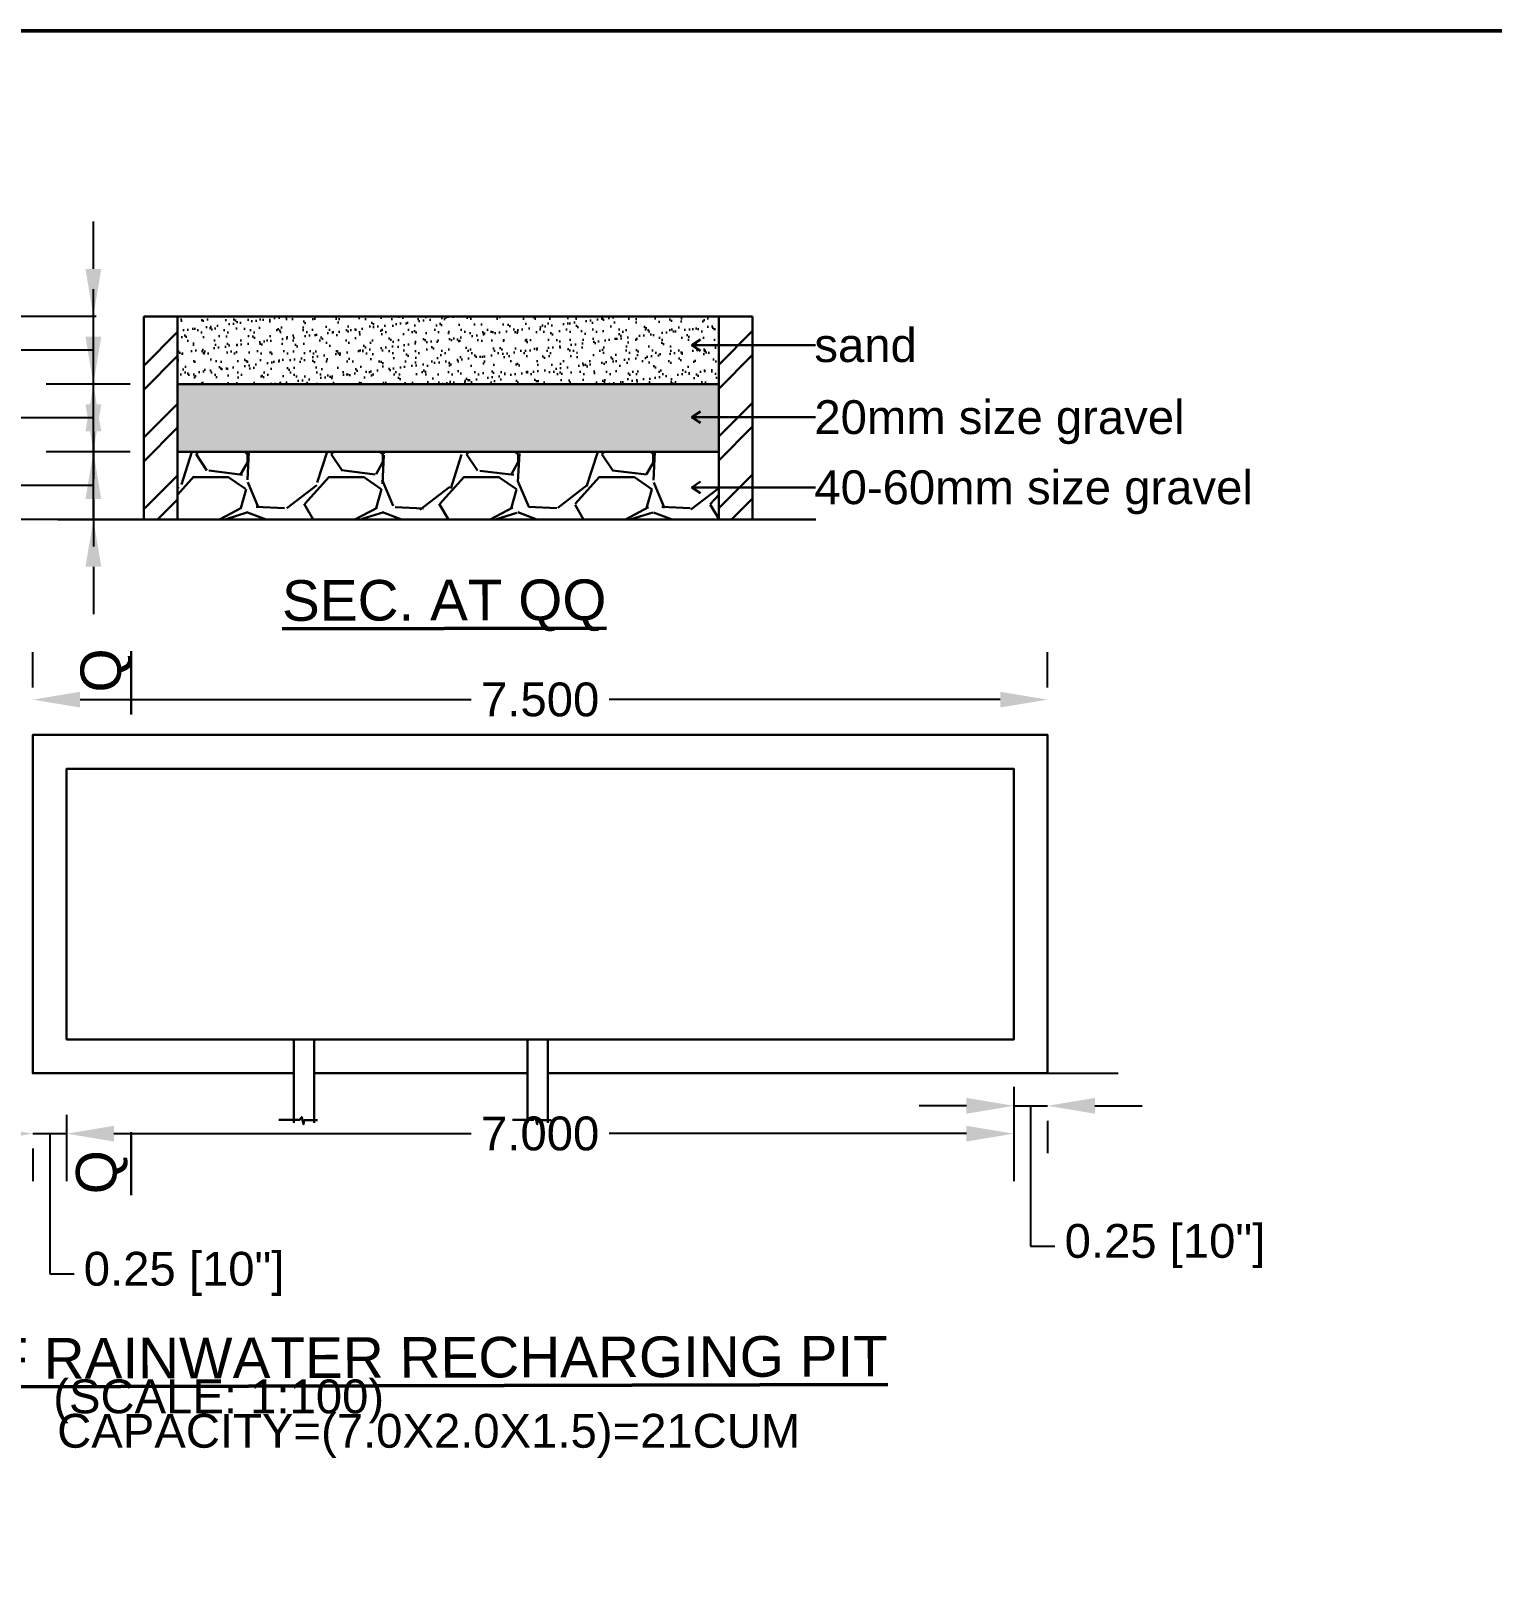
# Model space of a CAD drawing. Header units: metres. Extents: x 1218 to 1385, y 326 to 504.
# Drawn here: x 1237.26 to 1248.06, y 492.62 to 504 of the extents above; entities that cross this region are included whole.
import ezdxf

# ---------------------------------------------------------------- set-up
doc = ezdxf.new("R2010")
doc.units = ezdxf.units.M
doc.header["$MEASUREMENT"] = 0
doc.linetypes.add('CONTINULUS', pattern=[0])
doc.layers.add('SITE_COMPONENTS', color=7, linetype='Continuous', plot=False)
doc.layers.add('Text', color=7, linetype='Continuous')
doc.layers.add('wall', color=92, linetype='Continuous', lineweight=50)
doc.styles.add('PreDCRFont', font='arial.ttf', dxfattribs={"height": 0.25})
doc.styles.add('style2', font='arial.ttf', dxfattribs={"height": 0.25})
doc.dimstyles.new('Copy of Standard2', dxfattribs={"dimtxt": 0.25, "dimasz": 0.2, "dimexe": 0.5, "dimexo": 0.3, "dimgap": 0.09, "dimtad": 0, "dimtoh": 1, "dimzin": 0, "dimdsep": 46, "dimtxsty": 'PreDCRFont', "dimcen": 0.025, "dimdle": 0.1, "dimadec": 0, "dimazin": 0, "dimtfac": 1, "dimtofl": 0, "dimtmove": 2, "dimatfit": 3, "dimfxl": 0.18, "dimtolj": 1, "dimtzin": 0, "dimarcsym": 0})
doc.dimstyles.get("Standard").update_dxf_attribs({"dimtxt": 0.25, "dimasz": 0.35, "dimexe": 0.35, "dimexo": 0.35, "dimgap": 0.09, "dimtad": 0, "dimtoh": 1, "dimzin": 0, "dimdsep": 46, "dimtxsty": 'style2', "dimcen": 0.09, "dimadec": 0, "dimazin": 0, "dimtfac": 1, "dimtofl": 0, "dimtmove": 1, "dimatfit": 3, "dimfxl": 0.18, "dimtolj": 1, "dimtzin": 0, "dimarcsym": 0})

# ---------------------------------------------------------------- blocks, each defined once
blk = doc.blocks.new('*D101')
at = {"layer": 'Defpoints', "color": 0, "transparency": 16777216}
for p in [(1237.526960517065, 496.3438233751831), (1237.276960517065, 496.093823375183), (1237.526960517065, 495.8537395473003)]:
    blk.add_point(p, dxfattribs=at)
at = {"layer": 'Text', "color": 0, "lineweight": -2, "transparency": 16777216}
for p, q in [((1237.526960517065, 495.993823375183), (1237.526960517065, 495.5037395473003)), ((1236.926960517065, 495.8537395473003), (1236.576960517065, 495.8537395473003)), ((1237.276960517065, 495.8537395473003), (1237.526960517065, 495.8537395473003)), ((1237.401960517065, 495.8537395473003), (1237.401960517065, 494.8178800657179)), ((1237.876960517065, 495.8537395473003), (1238.226960517065, 495.8537395473003)), ((1237.276960517065, 495.743823375183), (1237.276960517065, 495.5037395473003)), ((1237.401960517065, 494.8178800657179), (1237.581960517065, 494.8178800657179))]:
    blk.add_line(p, q, dxfattribs=at)
at = {"layer": 'Text', "color": 0, "transparency": 16777216}
for points in [[(1236.926960517065, 495.9120728806336), (1236.926960517065, 495.795406213967), (1237.276960517065, 495.8537395473003)], [(1237.876960517065, 495.9120728806336), (1237.876960517065, 495.795406213967), (1237.526960517065, 495.8537395473003)]]:
    blk.add_solid(points, dxfattribs=at)
at = {"layer": 'Text', "color": 0, "lineweight": 30, "transparency": 16777216, "insert": (1238.395016451581, 494.8178800657179), "char_height": 0.25, "attachment_point": 5, "style": 'style2'}
blk.add_mtext('\\A1;0.25 [10"]', dxfattribs=at)
blk = doc.blocks.new('*D102')
at = {"layer": 'Defpoints', "color": 0, "transparency": 16777216}
for p in [(1244.526960517065, 496.5496211943582), (1237.526960517065, 496.3438233751831), (1244.526960517065, 495.8537395473003)]:
    blk.add_point(p, dxfattribs=at)
at = {"layer": 'Text', "color": 0, "lineweight": -2, "transparency": 16777216}
for p, q in [((1244.526960517065, 496.1996211943581), (1244.526960517065, 495.5037395473003)), ((1237.526960517065, 495.993823375183), (1237.526960517065, 495.5037395473003)), ((1237.876960517065, 495.8537395473003), (1240.516598989098, 495.8537395473003)), ((1244.176960517065, 495.8537395473003), (1241.537322045032, 495.8537395473003))]:
    blk.add_line(p, q, dxfattribs=at)
at = {"layer": 'Text', "color": 0, "transparency": 16777216}
for points in [[(1237.876960517065, 495.9120728806336), (1237.876960517065, 495.795406213967), (1237.526960517065, 495.8537395473003)], [(1244.176960517065, 495.9120728806336), (1244.176960517065, 495.795406213967), (1244.526960517065, 495.8537395473003)]]:
    blk.add_solid(points, dxfattribs=at)
at = {"layer": 'Text', "color": 0, "lineweight": 30, "transparency": 16777216, "insert": (1241.026960517065, 495.8537395473003), "char_height": 0.25, "attachment_point": 5, "style": 'style2'}
blk.add_mtext('\\A1;7.000', dxfattribs=at)
blk = doc.blocks.new('*D103')
at = {"layer": 'Defpoints', "color": 0, "transparency": 16777216}
for p in [(1244.526960517065, 496.5496211943582), (1244.776960517065, 496.2996211943582), (1244.776960517065, 496.0595373664755)]:
    blk.add_point(p, dxfattribs=at)
at = {"layer": 'Text', "color": 0, "lineweight": -2, "transparency": 16777216}
for p, q in [((1244.526960517065, 496.1996211943581), (1244.526960517065, 495.7095373664754)), ((1244.176960517065, 496.0595373664755), (1243.826960517065, 496.0595373664755)), ((1244.526960517065, 496.0595373664755), (1244.776960517065, 496.0595373664755)), ((1244.651960517065, 496.0595373664755), (1244.651960517065, 495.0236778848931)), ((1245.126960517065, 496.0595373664755), (1245.476960517065, 496.0595373664755)), ((1244.776960517065, 495.9496211943582), (1244.776960517065, 495.7095373664754)), ((1244.651960517065, 495.0236778848931), (1244.831960517065, 495.0236778848931))]:
    blk.add_line(p, q, dxfattribs=at)
at = {"layer": 'Text', "color": 0, "transparency": 16777216}
for points in [[(1244.176960517065, 496.1178706998086), (1244.176960517065, 496.0012040331418), (1244.526960517065, 496.0595373664755)], [(1245.126960517065, 496.1178706998086), (1245.126960517065, 496.0012040331418), (1244.776960517065, 496.0595373664755)]]:
    blk.add_solid(points, dxfattribs=at)
at = {"layer": 'Text', "color": 0, "lineweight": 30, "transparency": 16777216, "insert": (1245.645016451581, 495.0236778848931), "char_height": 0.25, "attachment_point": 5, "style": 'style2'}
blk.add_mtext('\\A1;0.25 [10"]', dxfattribs=at)
blk = doc.blocks.new('*D115')
at = {"layer": 'Defpoints', "color": 0, "transparency": 16777216}
for p in [(1237.724681226936, 500.8925828118616), (1238.346371720817, 500.8925828118616), (1238.096371720817, 500.3925828118616)]:
    blk.add_point(p, dxfattribs=at)
at = {"layer": 'Text', "color": 0, "lineweight": -2, "transparency": 16777216}
for p, q in [((1237.724681226936, 501.2425828118617), (1237.724681226936, 501.5925828118617)), ((1237.996371720817, 500.8925828118616), (1237.374681226936, 500.8925828118616)), ((1237.724681226936, 500.3925828118616), (1237.724681226936, 500.8925828118616)), ((1237.009251486145, 500.6425828118617), (1236.829251486144, 500.6425828118617)), ((1237.724681226936, 500.6425828118617), (1237.009251486145, 500.6425828118617)), ((1237.746371720817, 500.3925828118616), (1237.374681226936, 500.3925828118616)), ((1237.724681226936, 500.0425828118617), (1237.724681226936, 499.6925828118618))]:
    blk.add_line(p, q, dxfattribs=at)
at = {"layer": 'Text', "color": 0, "transparency": 16777216}
for points in [[(1237.666347893602, 501.2425828118617), (1237.783014560269, 501.2425828118617), (1237.724681226936, 500.8925828118616)], [(1237.666347893602, 500.0425828118617), (1237.783014560269, 500.0425828118617), (1237.724681226936, 500.3925828118616)]]:
    blk.add_solid(points, dxfattribs=at)
at = {"layer": 'Text', "color": 0, "lineweight": 30, "transparency": 16777216, "insert": (1235.924705101424, 500.642582811862), "char_height": 0.25, "attachment_point": 5, "style": 'style2'}
blk.add_mtext('\\A1;0.50 [1\'-8"]', dxfattribs=at)
blk = doc.blocks.new('*D116')
at = {"layer": 'Defpoints', "color": 0, "transparency": 16777216}
for p in [(1237.724681226936, 501.3925828118616), (1238.346371720817, 501.3925828118616), (1238.346371720817, 500.8925828118616)]:
    blk.add_point(p, dxfattribs=at)
at = {"layer": 'Text', "color": 0, "lineweight": -2, "transparency": 16777216}
for p, q in [((1237.724681226936, 501.7425828118617), (1237.724681226936, 502.0925828118617)), ((1237.996371720817, 501.3925828118616), (1237.374681226936, 501.3925828118616)), ((1237.724681226936, 500.8925828118616), (1237.724681226936, 501.3925828118616)), ((1237.009251486145, 501.1425828118617), (1236.829251486144, 501.1425828118617)), ((1237.724681226936, 501.1425828118617), (1237.009251486145, 501.1425828118617)), ((1237.996371720817, 500.8925828118616), (1237.374681226936, 500.8925828118616)), ((1237.724681226936, 500.5425828118617), (1237.724681226936, 500.1925828118618))]:
    blk.add_line(p, q, dxfattribs=at)
at = {"layer": 'Text', "color": 0, "transparency": 16777216}
for points in [[(1237.666347893602, 501.7425828118617), (1237.783014560269, 501.7425828118617), (1237.724681226936, 501.3925828118616)], [(1237.666347893602, 500.5425828118617), (1237.783014560269, 500.5425828118617), (1237.724681226936, 500.8925828118616)]]:
    blk.add_solid(points, dxfattribs=at)
at = {"layer": 'Text', "color": 0, "lineweight": 30, "transparency": 16777216, "insert": (1235.924705101424, 501.1425828118619), "char_height": 0.25, "attachment_point": 5, "style": 'style2'}
blk.add_mtext('\\A1;0.50 [1\'-8"]', dxfattribs=at)
blk = doc.blocks.new('*D117')
at = {"layer": 'Defpoints', "color": 0, "transparency": 16777216}
for p in [(1237.724681226936, 501.8925828118617), (1238.096371720818, 501.8925828118617), (1238.346371720817, 501.3925828118616)]:
    blk.add_point(p, dxfattribs=at)
at = {"layer": 'Text', "color": 0, "lineweight": -2, "transparency": 16777216}
for p, q in [((1237.724681226936, 502.2425828118617), (1237.724681226936, 502.5925828118617)), ((1237.746371720818, 501.8925828118617), (1237.374681226936, 501.8925828118617)), ((1237.724681226936, 501.3925828118616), (1237.724681226936, 501.8925828118617)), ((1237.009251486145, 501.6425828118617), (1236.829251486144, 501.6425828118617)), ((1237.724681226936, 501.6425828118617), (1237.009251486145, 501.6425828118617)), ((1237.996371720817, 501.3925828118616), (1237.374681226936, 501.3925828118616)), ((1237.724681226936, 501.0425828118616), (1237.724681226936, 500.6925828118617))]:
    blk.add_line(p, q, dxfattribs=at)
at = {"layer": 'Text', "color": 0, "transparency": 16777216}
for points in [[(1237.666347893602, 502.2425828118617), (1237.783014560269, 502.2425828118617), (1237.724681226936, 501.8925828118617)], [(1237.666347893602, 501.0425828118616), (1237.783014560269, 501.0425828118616), (1237.724681226936, 501.3925828118616)]]:
    blk.add_solid(points, dxfattribs=at)
at = {"layer": 'Text', "color": 0, "lineweight": 30, "transparency": 16777216, "insert": (1235.924705101424, 501.6425828118618), "char_height": 0.25, "attachment_point": 5, "style": 'style2'}
blk.add_mtext('\\A1;0.50 [1\'-8"]', dxfattribs=at)
blk = doc.blocks.new('*D118')
at = {"layer": 'Defpoints', "color": 0, "transparency": 16777216}
for p in [(1238.096371720817, 501.8925828118617), (1235.762838612939, 500.3925828118616), (1238.096371720817, 500.3925828118616)]:
    blk.add_point(p, dxfattribs=at)
at = {"layer": 'Text', "color": 0, "lineweight": -2, "transparency": 16777216}
for p, q in [((1237.746371720817, 501.8925828118617), (1235.412838612939, 501.8925828118617)), ((1235.762838612939, 501.5425828118615), (1235.762838612939, 500.7425828118617)), ((1235.047408872148, 501.1425828118617), (1234.867408872148, 501.1425828118617)), ((1235.762838612939, 501.1425828118617), (1235.047408872148, 501.1425828118617)), ((1237.746371720817, 500.3925828118616), (1235.412838612939, 500.3925828118616))]:
    blk.add_line(p, q, dxfattribs=at)
at = {"layer": 'Text', "color": 0, "transparency": 16777216}
for points in [[(1235.704505279606, 501.5425828118615), (1235.821171946272, 501.5425828118615), (1235.762838612939, 501.8925828118617)], [(1235.704505279606, 500.7425828118617), (1235.821171946272, 500.7425828118617), (1235.762838612939, 500.3925828118616)]]:
    blk.add_solid(points, dxfattribs=at)
at = {"layer": 'Text', "color": 0, "lineweight": 30, "transparency": 16777216, "insert": (1233.877511191384, 501.1425828118619), "char_height": 0.25, "attachment_point": 5, "style": 'style2'}
blk.add_mtext('\\A1;1.50 [4\'-11"]', dxfattribs=at)
blk = doc.blocks.new('*D119')
at = {"layer": 'Defpoints', "color": 0, "transparency": 16777216}
for p in [(1236.975287111186, 496.5496211943584), (1237.526960517065, 496.5496211943584), (1237.276960517065, 496.2996211943583)]:
    blk.add_point(p, dxfattribs=at)
at = {"layer": 'Text', "color": 0, "lineweight": -2, "transparency": 16777216}
for p, q in [((1236.975287111186, 496.8996211943585), (1236.975287111186, 497.2496211943584)), ((1237.176960517065, 496.5496211943584), (1236.625287111186, 496.5496211943584)), ((1236.975287111186, 496.2996211943583), (1236.975287111186, 496.5496211943584)), ((1236.259857370394, 496.4246211943582), (1236.079857370394, 496.4246211943582)), ((1236.975287111186, 496.4246211943582), (1236.259857370394, 496.4246211943582)), ((1236.926960517065, 496.2996211943583), (1236.625287111186, 496.2996211943583)), ((1236.975287111186, 495.9496211943584), (1236.975287111186, 495.5996211943583))]:
    blk.add_line(p, q, dxfattribs=at)
at = {"layer": 'Text', "color": 0, "transparency": 16777216}
for points in [[(1236.916953777852, 496.8996211943585), (1237.033620444519, 496.8996211943585), (1236.975287111186, 496.5496211943584)], [(1236.916953777852, 495.9496211943584), (1237.033620444519, 495.9496211943584), (1236.975287111186, 496.2996211943583)]]:
    blk.add_solid(points, dxfattribs=at)
at = {"layer": 'Text', "color": 0, "lineweight": 30, "transparency": 16777216, "insert": (1235.266801435878, 496.424621194358), "char_height": 0.25, "attachment_point": 5, "style": 'style2'}
blk.add_mtext('\\A1;0.25 [10"]', dxfattribs=at)
blk = doc.blocks.new('*D104')
at = {"layer": 'Defpoints', "color": 0, "transparency": 16777216}
for p in [(1244.776960517065, 499.0606110000972), (1237.276960517065, 498.7996211943582), (1244.776960517065, 498.7996211943582)]:
    blk.add_point(p, dxfattribs=at)
at = {"layer": 'Text', "color": 0, "lineweight": -2, "transparency": 16777216}
for p, q in [((1237.276960517065, 499.1496211943582), (1237.276960517065, 499.4106110000972)), ((1244.776960517065, 499.1496211943582), (1244.776960517065, 499.4106110000972)), ((1237.626960517065, 499.0606110000972), (1240.516598989098, 499.0606110000972)), ((1244.426960517065, 499.0606110000972), (1241.537322045032, 499.0606110000972))]:
    blk.add_line(p, q, dxfattribs=at)
at = {"layer": 'Text', "color": 0, "transparency": 16777216}
for points in [[(1237.626960517065, 499.1189443334304), (1237.626960517065, 499.0022776667639), (1237.276960517065, 499.0606110000972)], [(1244.426960517065, 499.1189443334304), (1244.426960517065, 499.0022776667639), (1244.776960517065, 499.0606110000972)]]:
    blk.add_solid(points, dxfattribs=at)
at = {"layer": 'Text', "color": 0, "lineweight": 30, "transparency": 16777216, "insert": (1241.026960517065, 499.0606110000972), "char_height": 0.25, "attachment_point": 5, "style": 'style2'}
blk.add_mtext('\\A1;7.500', dxfattribs=at)
blk = doc.blocks.new('*D165')
at = {"layer": 'Defpoints', "color": 0, "linetype": 'CONTINULUS', "ltscale": 0.05, "transparency": 16777216}
for p in [(1232.277755988407, 501.8925828118618), (1238.096371720817, 501.8925828118618), (1238.096371720817, 500.3925828118616)]:
    blk.add_point(p, dxfattribs=at)
at = {"layer": 'SITE_COMPONENTS', "color": 0, "linetype": 'CONTINULUS', "lineweight": -2, "ltscale": 0.05, "transparency": 16777216}
for p, q in [((1232.427755988408, 501.8925828118618), (1231.777755988407, 501.8925828118618)), ((1232.277755988407, 501.6925828118618), (1232.277755988407, 501.5450828118619)), ((1232.277755988407, 500.5925828118618), (1232.277755988407, 500.7400828118617)), ((1232.427755988408, 500.3925828118616), (1231.777755988407, 500.3925828118616))]:
    blk.add_line(p, q, dxfattribs=at)
at = {"layer": 'SITE_COMPONENTS', "color": 0, "linetype": 'CONTINULUS', "ltscale": 0.05, "transparency": 16777216}
for points in [[(1232.244422655074, 501.6925828118618), (1232.311089321741, 501.6925828118618), (1232.277755988407, 501.8925828118618)], [(1232.244422655074, 500.5925828118618), (1232.311089321741, 500.5925828118618), (1232.277755988407, 500.3925828118616)]]:
    blk.add_solid(points, dxfattribs=at)
at = {"layer": 'SITE_COMPONENTS', "color": 0, "linetype": 'CONTINULUS', "ltscale": 0.05, "transparency": 16777216, "insert": (1232.277755988407, 501.1425828118614), "char_height": 0.25, "attachment_point": 5, "rotation": 90, "style": 'PreDCRFont'}
blk.add_mtext('\\A1;1.50', dxfattribs=at)

msp = doc.modelspace()

# ---------------------------------------------------------------- hatches: boundary and pattern name
at = {"layer": 'Text', "lineweight": 30}
h = msp.add_hatch(dxfattribs=at)
h.set_pattern_fill('ANSI32', color=256)
h.set_pattern_definition([(45, (6762.856726409015, 194.2479048109071), (-0.2651650429449553, 0.2651650429449553), []), (45, (6763.033503104015, 194.2479048109071), (-0.2651650429449553, 0.2651650429449553), [])])
h.paths.add_polyline_path([(1238.346371720817, 501.8925828118617), (1238.096371720818, 501.8925828118617), (1238.096371720817, 500.3925828118616), (1238.346371720817, 500.3925828118616)])
h.paths.add_polyline_path([(1242.596371720817, 501.1473708187086), (1242.346371720817, 501.1473708187086), (1242.346371720817, 500.6292233996988), (1242.596371720817, 500.6292233996988)])
h.paths.add_polyline_path([(1242.596371720817, 501.6793642000529), (1242.346371720817, 501.6793642000529), (1242.346371720817, 501.1473708187086), (1242.596371720817, 501.1473708187086)])
h.paths.add_polyline_path([(1242.596371720817, 501.8925828118617), (1242.346371720817, 501.8925828118617), (1242.346371720817, 501.6793642000529), (1242.596371720817, 501.6793642000529)])
h.paths.add_polyline_path([(1242.596371720817, 500.6292233996988), (1242.346371720817, 500.6292233996988), (1242.346371720817, 500.3925828118616), (1242.596371720817, 500.3925828118616)])
at = {"layer": 'Text', "lineweight": 30, "transparency": 33554687}
h = msp.add_hatch(dxfattribs=at)
h.set_pattern_fill('AR-SAND', color=256, scale=0.0625)
h.set_pattern_definition([(37.50000000000001, (6762.856726409015, 194.2479048109071), (-0.0039370848818505, 0.1204264855633224), [0, -0.095, 0, -0.10625, 0, -0.1015625]), (7.499999999999999, (6762.856726409015, 194.2479048109071), (0.1106110440792329, 0.1763841290768588), [0, -0.05125, 0, -0.085625, 0, -0.0328125]), (327.5, (6762.779851409016, 194.2479048109071), (0.1946338663594684, 0.0003536908460603), [0, -0.03125, 0, -0.1125, 0, -0.146875]), (317.5, (6762.779851409016, 194.2479048109071), (0.1878829127857684, 0.0548547228083906), [0, -0.015625, 0, -0.07375, 0, -0.084375])])
h.paths.add_polyline_path([(1238.346371720817, 501.8925828118617), (1238.346371720817, 501.3925828118616), (1242.346371720817, 501.3925828118616), (1242.346371720817, 501.8925828118617)])
h = msp.add_hatch(dxfattribs=at)
h.set_pattern_fill('GRAVEL', color=256, scale=0.25)
h.set_pattern_definition([(228.012787504, (6763.036726409016, 194.4979048109071), (-2.000000000000015, -2.25), [0.033634, -3.329772011768423]), (184.969740728, (6763.014226409016, 194.4729048109071), (2.999999999999993, 0.2500000000000088), [0.057717, -5.713981190307499]), (132.510447078, (6762.956726409014, 194.4679048109071), (2.500000000000029, -2.749999999999963), [0.040697, -4.029008149024924]), (267.273689006, (6762.859226409014, 194.4054048109071), (0.250000000000006, 5.000000000000004), [0.0525594999999999, -5.203389510407238]), (292.833654178, (6762.856726409015, 194.3529048109071), (-1.249999999999997, 3.000000000000007), [0.0515387499999999, -5.102343282022064]), (357.273689006, (6762.876726409015, 194.3054048109071), (-5.000000000000004, 0.2500000000000064), [0.0525594999999999, -5.203389510407238]), (37.6942404667, (6762.929226409013, 194.3029048109071), (-3.249999999999998, -2.499999999999993), [0.06950725, -6.881212137229]), (72.2553283749, (6762.984226409014, 194.3454048109071), (1.750000000000006, 5.5), [0.0656219999999999, -6.496580374203337]), (121.429565615, (6763.004226409015, 194.4079048109071), (-2.000000000000003, 3.249999999999996), [0.0527375, -5.22101827743225]), (175.236358309, (6762.976726409012, 194.4529048109071), (2.749999999999996, -0.2500000000000095), [0.060208, -2.950190644698075]), (222.397437798, (6762.916726409017, 194.4579048109071), (-2.999999999999991, -2.749999999999991), [0.077862, -7.708343751198722]), (138.814074834, (6763.106726409015, 194.4029048109071), (-1.750000000000006, 1.5), [0.02657525, -2.630961203183665]), (171.46923439, (6763.086726409014, 194.4204048109071), (3.249999999999998, -0.4999999999999988), [0.05055925, -5.00537785403925]), (225, (6763.036726409016, 194.4279048109071), (0, -0.2499999999999832), [0.03535525, -0.318198140593275]), (203.198590514, (6763.019226409014, 194.4579048109071), (1.249999999999997, 0.4999999999999939), [0.0190395, -1.884903776465975]), (291.801409486, (6763.001726409014, 194.4504048109071), (-0.249999999999921, 0.7500000000000256), [0.02692575, -1.319365451783625]), (30.96375653209998, (6763.011726409015, 194.4254048109071), (0.7500000000000135, 0.4999999999999949), [0.04373225, -1.414005723711323]), (161.565051177, (6763.049226409015, 194.4479048109071), (0.5000000000000029, -0.2499999999999942), [0.0316227499999999, -0.7589466650420988]), (16.389540334, (6762.856726409015, 194.4504048109071), (2.49999999999999, 0.7500000000000111), [0.0443, -4.385711286667349]), (70.3461759419, (6762.899226409015, 194.4629048109071), (-1.000000000000305, -2.75000000000085), [0.03716525, -3.679351936829748]), (293.198590514, (6763.049226409015, 194.4979048109071), (-0.4999999999999928, 1.249999999999997), [0.03807875, -1.865864526465975]), (343.610459666, (6763.064226409014, 194.4629048109071), (-2.49999999999999, 0.7500000000000109), [0.0442999999999999, -4.385711286667238]), (339.44395478, (6762.856726409015, 194.2954048109071), (-1.250000000000009, 0.5000000000000063), [0.0427199999999999, -2.093280936329369]), (294.775140569, (6762.896726409015, 194.2804048109071), (-1.250000000000001, 2.75), [0.0357945, -3.543660765818998]), (66.8014094864, (6763.051726409014, 194.2479048109071), (0.4999999999999953, 1.249999999999992), [0.03807875, -1.865864526465975]), (17.3540246363, (6763.066726409013, 194.2829048109071), (-3.249999999999993, -0.9999999999999908), [0.04190775, -4.14885590356]), (69.44395478040002, (6762.929226409013, 194.2479048109071), (-0.5000000000000018, -1.249999999999988), [0.02136, -2.114640936329369]), (101.3099324739999, (6763.036726409016, 194.2479048109071), (-0.2499999999999909, 1.000000000000001), [0.0127475, -1.262007378398197]), (165.963756532, (6763.034226409015, 194.2604048109071), (0.7499999999999897, -0.2500000000000003), [0.05153875, -0.9792376564044251]), (186.009005957, (6762.984226409014, 194.2729048109071), (2.500000000000009, 0.2499999999999958), [0.0477625, -4.728480793635701]), (303.690067526, (6763.011726409015, 194.4029048109071), (-0.2499999999999968, 0.4999999999999968), [0.0360554999999999, -0.8653323188659987]), (353.157226587, (6763.031726409014, 194.3729048109071), (4.25, -0.5000000000000135), [0.0629485, -6.231890656007075]), (60.9453959009, (6763.094226409014, 194.3654048109071), (-0.999999999999994, -1.749999999999993), [0.025739, -2.54816853524675]), (90, (6763.106726409015, 194.3879048109071), (-0.25, 0.25), [0.015, -0.235]), (120.256437164, (6762.979226409014, 194.2804048109071), (1.000000000000001, -1.75), [0.034731, -3.43837999736245]), (48.01278750419999, (6762.961726409014, 194.3104048109071), (2, 2.249999999999993), [0.067268, -3.296138011768424]), (0, (6763.006726409014, 194.3604048109071), (0.25, 0.25), [0.065, -0.185]), (325.3048464690001, (6763.071726409014, 194.3604048109071), (2.500000000000034, -1.749999999999956), [0.0395284999999999, -3.913318575210493]), (254.0546040990001, (6763.104226409017, 194.3379048109071), (-0.2500000000000094, -1.000000000000001), [0.0364005, -1.783626972320123]), (207.645975364, (6763.094226409014, 194.3029048109071), (-4.749999999999988, -2.500000000000009), [0.05926625, -5.867368545564848]), (175.42607874, (6763.041726409014, 194.2754048109071), (-3.249999999999988, 0.2500000000000003), [0.06269975, -6.207268351992222])])
h.paths.add_polyline_path([(1242.346371720817, 500.8925828118616), (1242.346371720817, 501.3925828118616), (1238.346371720817, 501.3925828118616), (1238.346371720817, 500.8925828118616)])
at = {"layer": 'Text', "lineweight": 30}
h = msp.add_hatch(dxfattribs=at)
h.set_pattern_fill('GRAVEL', color=256)
h.set_pattern_definition([(228.012787504, (6763.576726409016, 195.2479048109071), (-8.000000000000062, -9.000000000000002), [0.134536, -13.3190880470737]), (184.969740728, (6763.486726409016, 195.1479048109071), (11.99999999999997, 1.000000000000035), [0.230868, -22.85592476122999]), (132.510447078, (6763.256726409015, 195.1279048109071), (10.00000000000011, -10.99999999999986), [0.162788, -16.1160325960997]), (267.273689006, (6762.866726409014, 194.8779048109071), (1.000000000000021, 20.00000000000002), [0.2102379999999997, -20.81355804162896]), (292.833654178, (6762.856726409015, 194.6679048109071), (-4.999999999999988, 12.00000000000003), [0.2061549999999997, -20.40937312808826]), (357.273689006, (6762.936726409015, 194.4779048109071), (-20.00000000000002, 1.000000000000025), [0.2102379999999997, -20.81355804162896]), (37.6942404667, (6763.146726409015, 194.4679048109071), (-13, -9.999999999999973), [0.278029, -27.524848548916]), (72.2553283749, (6763.366726409015, 194.6379048109071), (7.000000000000028, 22.00000000000001), [0.2624879999999993, -25.98632149681336]), (121.429565615, (6763.446726409013, 194.8879048109071), (-8.00000000000002, 12.99999999999999), [0.21095, -20.884073109729]), (175.236358309, (6763.336726409015, 195.0679048109071), (10.99999999999998, -1.000000000000035), [0.240832, -11.8007625787923]), (222.397437798, (6763.096726409014, 195.0879048109071), (-11.99999999999996, -10.99999999999997), [0.311448, -30.8333750047949]), (138.814074834, (6763.856726409016, 194.8679048109071), (-7.000000000000031, 6), [0.1063009999999998, -10.52384481273468]), (171.46923439, (6763.776726409016, 194.9379048109071), (13, -1.999999999999995), [0.202237, -20.021511416157]), (225, (6763.576726409016, 194.9679048109071), (-1e-16, -0.9999999999999328), [0.141421, -1.2727925623731]), (203.198590514, (6763.506726409016, 195.0879048109071), (4.999999999999988, 1.999999999999974), [0.076158, -7.5396151058639]), (291.801409486, (6763.436726409016, 195.0579048109071), (-0.999999999999684, 3.000000000000102), [0.107703, -5.2774618071345]), (30.96375653209998, (6763.476726409016, 194.9579048109071), (3.000000000000051, 1.999999999999979), [0.174929, -5.656022894845298]), (161.565051177, (6763.626726409015, 195.0479048109071), (2.000000000000011, -0.9999999999999768), [0.1264909999999997, -3.035786660168394]), (16.389540334, (6762.856726409015, 195.0579048109071), (9.999999999999966, 3.000000000000043), [0.1772, -17.5428451466694]), (70.3461759419, (6763.026726409015, 195.1079048109071), (-4.00000000000122, -11.00000000000339), [0.148661, -14.717407747319]), (293.198590514, (6763.626726409015, 195.2479048109071), (-1.999999999999968, 4.999999999999991), [0.152315, -7.4634581058639]), (343.610459666, (6763.686726409016, 195.1079048109071), (-9.999999999999966, 3.000000000000043), [0.1771999999999997, -17.54284514666895]), (339.44395478, (6762.856726409015, 194.4379048109071), (-5.000000000000036, 2.000000000000023), [0.1708799999999997, -8.373123745317477]), (294.775140569, (6763.016726409015, 194.3779048109071), (-5.000000000000004, 11), [0.143178, -14.174643063276]), (66.8014094864, (6763.636726409015, 194.2479048109071), (1.99999999999998, 4.999999999999968), [0.152315, -7.4634581058639]), (17.3540246363, (6763.696726409014, 194.3879048109071), (-12.99999999999998, -3.999999999999961), [0.167631, -16.59542361424]), (69.44395478040002, (6763.146726409015, 194.2479048109071), (-2.000000000000003, -4.999999999999952), [0.0854399999999999, -8.458563745317477]), (101.3099324739999, (6763.576726409016, 194.2479048109071), (-0.9999999999999636, 4.000000000000012), [0.05099, -5.048029513592799]), (165.963756532, (6763.566726409016, 194.2979048109071), (2.999999999999958, -1.000000000000001), [0.206155, -3.9169506256177]), (186.009005957, (6763.366726409015, 194.3479048109071), (10.00000000000004, 0.9999999999999832), [0.19105, -18.9139231745428]), (303.690067526, (6763.476726409016, 194.8679048109071), (-0.9999999999999872, 1.999999999999985), [0.1442219999999996, -3.461329275463993]), (353.157226587, (6763.556726409015, 194.7479048109071), (17.00000000000001, -2.000000000000051), [0.251794, -24.9275626240283]), (60.9453959009, (6763.806726409015, 194.7179048109071), (-3.999999999999975, -6.999999999999976), [0.102956, -10.192674140987]), (90, (6763.856726409016, 194.8079048109071), (-0.9999999999999998, 1), [0.06, -0.9399999999999998]), (120.256437164, (6763.346726409015, 194.3779048109071), (4.000000000000006, -7.000000000000008), [0.138924, -13.7535199894498]), (48.01278750419999, (6763.276726409015, 194.4979048109071), (8, 8.999999999999975), [0.269072, -13.1845520470737]), (0, (6763.456726409015, 194.6979048109071), (1, 1), [0.26, -0.7400000000000003]), (325.3048464690001, (6763.716726409015, 194.6979048109071), (10.00000000000014, -6.999999999999825), [0.1581139999999997, -15.65327430084198]), (254.0546040990001, (6763.846726409015, 194.6079048109071), (-1.000000000000035, -4.000000000000004), [0.145602, -7.1345078892805]), (207.645975364, (6763.806726409015, 194.4679048109071), (-18.99999999999995, -10.00000000000005), [0.237065, -23.4694741822594]), (175.42607874, (6763.596726409016, 194.3579048109071), (-12.99999999999995, 1.000000000000001), [0.250799, -24.8290734079689])])
h.paths.add_polyline_path([(1242.346371720817, 500.3925828118616), (1242.346371720817, 500.8925828118616), (1238.346371720817, 500.8925828118616), (1238.346371720817, 500.3925828118616)])

# ---------------------------------------------------------------- linework, layer by layer
at = {"lineweight": 30}
for points in [[(1238.00501158131, 499.4180499424537), (1238.00501158131, 498.9513427089277)], [(1238.00501158131, 495.3993028541126), (1238.00501158131, 495.8660100876386)]]:
    msp.add_lwpolyline(points, dxfattribs=at)
at = {"layer": 'SITE_COMPONENTS', "color": 1, "linetype": 'CONTINULUS', "ltscale": 0.05}
msp.add_lwpolyline([(1237.526960517065, 496.5496211943582), (1244.526960517065, 496.5496211943582), (1244.526960517065, 498.5496211943582), (1237.526960517065, 498.5496211943582)], close=True, dxfattribs=at)
at = {"layer": 'Text', "lineweight": 30}
for p, q in [((1238.096371720817, 501.8925828118617), (1242.596371720817, 501.8925828118617)), ((1238.096371720817, 500.3925828118616), (1238.096371720818, 501.8925828118617)), ((1238.346371720817, 500.3925828118616), (1238.346371720817, 501.8925828118617)), ((1242.346371720817, 500.3925828118616), (1242.346371720817, 501.8925828118617)), ((1242.596371720817, 500.3925828118616), (1242.596371720817, 501.8925828118617)), ((1238.346371720818, 501.3925828118616), (1242.346371720817, 501.3925828118616)), ((1238.346371720818, 500.8925828118616), (1242.346371720817, 500.8925828118616)), ((1237.463014980373, 500.3925828118616), (1243.064618658568, 500.3925828118616)), ((1239.206549787481, 496.5496211943582), (1239.206549787481, 495.9335646266269)), ((1239.35654978748, 496.5496211943582), (1239.35654978748, 495.9335646266269)), ((1240.933584187557, 496.5496211943582), (1240.933584187557, 495.9335646266269)), ((1241.083584187557, 496.5496211943582), (1241.083584187557, 495.9335646266269))]:
    msp.add_line(p, q, dxfattribs=at)
at = {"layer": 'Text', "linetype": 'Continuous'}
for p, q in [((1243.446728001756, 498.7996211943582), (1244.776960517065, 498.7996211943582)), ((1243.446728001756, 496.2996211943582), (1245.298483933276, 496.2996211943582))]:
    msp.add_line(p, q, dxfattribs=at)
at = {"layer": 'Text', "color": 3, "lineweight": 30}
for points in [[(1238.096371720817, 501.8925828118617), (1242.596371720817, 501.8925828118617)], [(1237.463014980373, 500.3925828118616), (1243.064618658568, 500.3925828118616)]]:
    msp.add_lwpolyline(points, dxfattribs=at)
at = {"layer": 'Text', "lineweight": 30}
for points in [[(1242.211092259992, 501.6371384527401), (1242.148271759367, 501.6793642000529), (1242.211092259992, 501.7215899473657)], [(1242.148271759367, 501.6793642000529), (1243.06173723964, 501.6793642000529)], [(1242.211092259992, 501.1051450713957), (1242.148271759367, 501.1473708187086), (1242.211092259992, 501.1895965660214)], [(1242.148271759367, 501.1473708187086), (1243.06173723964, 501.1473708187086)], [(1242.211092259992, 500.5869976523863), (1242.148271759367, 500.6292233996988), (1242.211092259992, 500.671449147012)], [(1242.148271759367, 500.6292233996988), (1243.06173723964, 500.6292233996988)], [(1241.083584187557, 496.2996211943582), (1244.776960517065, 496.2996211943582), (1244.776960517065, 498.7996211943582), (1237.276960517065, 498.7996211943582), (1237.276960517065, 496.2996211943582), (1239.206549787481, 496.2996211943582)], [(1240.059143120445, 496.5496211943582), (1244.526960517065, 496.5496211943582), (1244.526960517065, 498.5496211943582), (1237.526960517065, 498.5496211943582), (1237.526960517065, 496.5496211943582), (1239.015859846343, 496.5496211943582)], [(1239.015859846344, 496.5496211943582), (1240.059143120445, 496.5496211943582)], [(1239.35654978748, 496.2996211943582), (1240.933584187557, 496.2996211943582)], [(1239.096429472736, 495.9550935448241), (1239.248587880078, 495.9550935448241), (1239.264888080879, 495.9766335575432), (1239.277903185708, 495.9227862993765), (1239.28326234652, 495.9522422529016), (1239.381745626358, 495.9522422529016)], [(1240.823463872813, 495.9550935448241), (1240.975622280154, 495.9550935448241), (1240.991922480956, 495.9766335575432), (1241.004937585784, 495.9227862993765), (1241.010296746596, 495.9522422529016), (1241.108780026435, 495.9522422529016)]]:
    msp.add_lwpolyline(points, dxfattribs=at)
at = {"layer": 'wall'}
msp.add_lwpolyline([(1217.890268275932, 418.8175523041712), (1317.890268275929, 418.8175523041712), (1317.890268275929, 504.0023451168358), (1217.890268275932, 504.0023451168358)], close=True, dxfattribs=at)

# ---------------------------------------------------------------- texts
at = {"layer": 'Text', "lineweight": 30, "style": 'PreDCRFont'}
for s, p in [('sand', (1243.053524499692, 501.555005713024)), ('20mm size gravel', (1243.053524499692, 501.0230123316796)), ('40-60mm size gravel', (1243.053524499692, 500.5048649126702)), ('(SCALE: 1:100)', (1237.427936601459, 493.7875866908416)), ('CAPACITY=(7.0X2.0X1.5)=21CUM', (1237.456971544929, 493.5333137080341))]:
    msp.add_text(s, height=0.25, dxfattribs=at).set_placement(p)
at = {"layer": 'wall', "lineweight": 50, "style": 'PreDCRFont'}
for s, p in [('%%USEC. AT QQ', (1239.118759032723, 499.6427429614257)), ('%%UPLAN OF RAINWATER RECHARGING PIT', (1235.447747499634, 494.0386110340692))]:
    msp.add_text(s, height=0.3, rotation=0.1500000000000631, dxfattribs=at).set_placement(p)
at = {"layer": 'wall', "lineweight": 30, "style": 'PreDCRFont'}
for p in [(1237.929490827569, 499.1139045743199), (1237.896344875614, 495.4064511258837)]:
    msp.add_text('Q', height=0.3, rotation=90.14999999999337, dxfattribs=at).set_placement(p)

# ---------------------------------------------------------------- dimensions: what is measured, and where the dimension line sits
at = {"layer": 'SITE_COMPONENTS', "color": 1, "linetype": 'CONTINULUS', "ltscale": 0.05}
dim = msp.add_linear_dim(base=(1232.277755988407, 501.8925828118618), p1=(1238.096371720817, 500.3925828118616), p2=(1238.096371720817, 501.8925828118617), angle=90, dimstyle='Copy of Standard2', override={"dimpost": '\\X', "dimfxl": 0.15, "dimfxlon": 1}, dxfattribs=at)
dim.commit()
dim.dimension.update_dxf_attribs({"geometry": '*D165', "text_midpoint": (1232.277755988407, 501.1425828118614)})
at = {"layer": 'Text', "lineweight": 30}
for base, p1, p2, picture, middle in [((1237.724681226936, 501.8925828118617), (1238.346371720817, 501.3925828118616), (1238.096371720818, 501.8925828118617), '*D117', (1236.739251486145, 501.6425828118618)), ((1237.724681226936, 501.3925828118616), (1238.346371720817, 500.8925828118616), (1238.346371720817, 501.3925828118616), '*D116', (1236.739251486145, 501.1425828118619)), ((1235.762838612939, 500.3925828118616), (1238.096371720817, 501.8925828118617), (1238.096371720817, 500.3925828118616), '*D118', (1234.777408872148, 501.1425828118619)), ((1237.724681226936, 500.8925828118616), (1238.096371720817, 500.3925828118616), (1238.346371720817, 500.8925828118616), '*D115', (1236.739251486145, 500.642582811862)), ((1236.975287111186, 496.5496211943584), (1237.276960517065, 496.2996211943582), (1237.526960517065, 496.5496211943582), '*D119', (1235.989857370394, 496.424621194358))]:
    dim = msp.add_linear_dim(base=base, p1=p1, p2=p2, angle=90, dimstyle='Standard', dxfattribs=at)
    dim.commit()
    dim.dimension.update_dxf_attribs({"geometry": picture, "text_midpoint": middle})
for base, p1, p2, text, picture, middle in [((1244.776960517065, 499.0606110000972), (1237.276960517065, 498.7996211943582), (1244.776960517065, 498.7996211943582), '7.500', '*D104', (1241.026960517065, 499.0606110000972)), ((1244.526960517065, 495.8537395473003), (1237.526960517065, 496.3438233751831), (1244.526960517065, 496.5496211943582), '7.000', '*D102', (1241.026960517065, 495.8537395473003))]:
    dim = msp.add_linear_dim(base=base, p1=p1, p2=p2, text=text, dimstyle='Standard', dxfattribs=at)
    dim.commit()
    dim.dimension.update_dxf_attribs({"geometry": picture, "text_midpoint": middle})
for base, p1, p2, picture, middle in [((1244.776960517065, 496.0595373664755), (1244.526960517065, 496.5496211943582), (1244.776960517065, 496.2996211943582), '*D103', (1244.921960517065, 495.0236778848931)), ((1237.526960517065, 495.8537395473003), (1237.276960517065, 496.093823375183), (1237.526960517065, 496.3438233751831), '*D101', (1237.671960517065, 494.8178800657179))]:
    dim = msp.add_linear_dim(base=base, p1=p1, p2=p2, dimstyle='Standard', dxfattribs=at)
    dim.commit()
    dim.dimension.update_dxf_attribs({"geometry": picture, "text_midpoint": middle})

doc.saveas('drawing.dxf')
